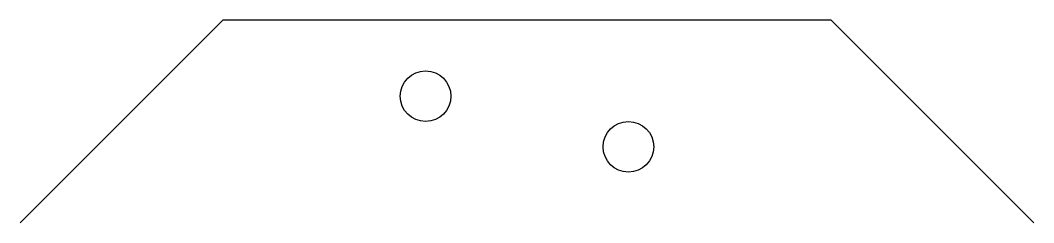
# Model space of a CAD drawing. Header units: metres. Extents: x 0 to 100, y 0 to 20.
import ezdxf

# ---------------------------------------------------------------- set-up
doc = ezdxf.new("R2010")
doc.units = ezdxf.units.M

msp = doc.modelspace()

# ---------------------------------------------------------------- linework, layer by layer
msp.add_lwpolyline([(100, 0), (80, 20), (20, 20), (0, 0)])
for centre in [(40, 12.5), (60, 7.5)]:
    msp.add_circle(centre, 2.5)

doc.saveas('drawing.dxf')
